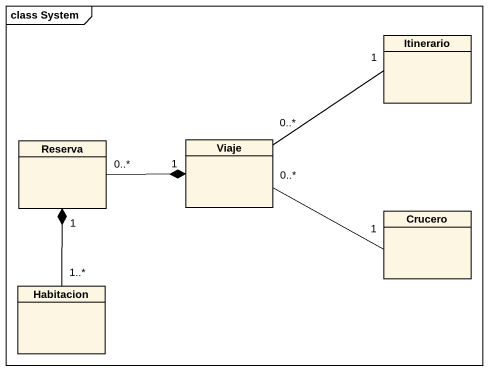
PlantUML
@startuml
mainframe class System
hide circle
hide empty members
class Itinerario
class Reserva
class Viaje
class Crucero
class Habitacion
Reserva "0..*" -right-* "1" Viaje
Viaje "0..*" -right- "1" Itinerario
Viaje "0..*" -right- "1" Crucero
Habitacion "1..*" -up-* "1" Reserva
@enduml
